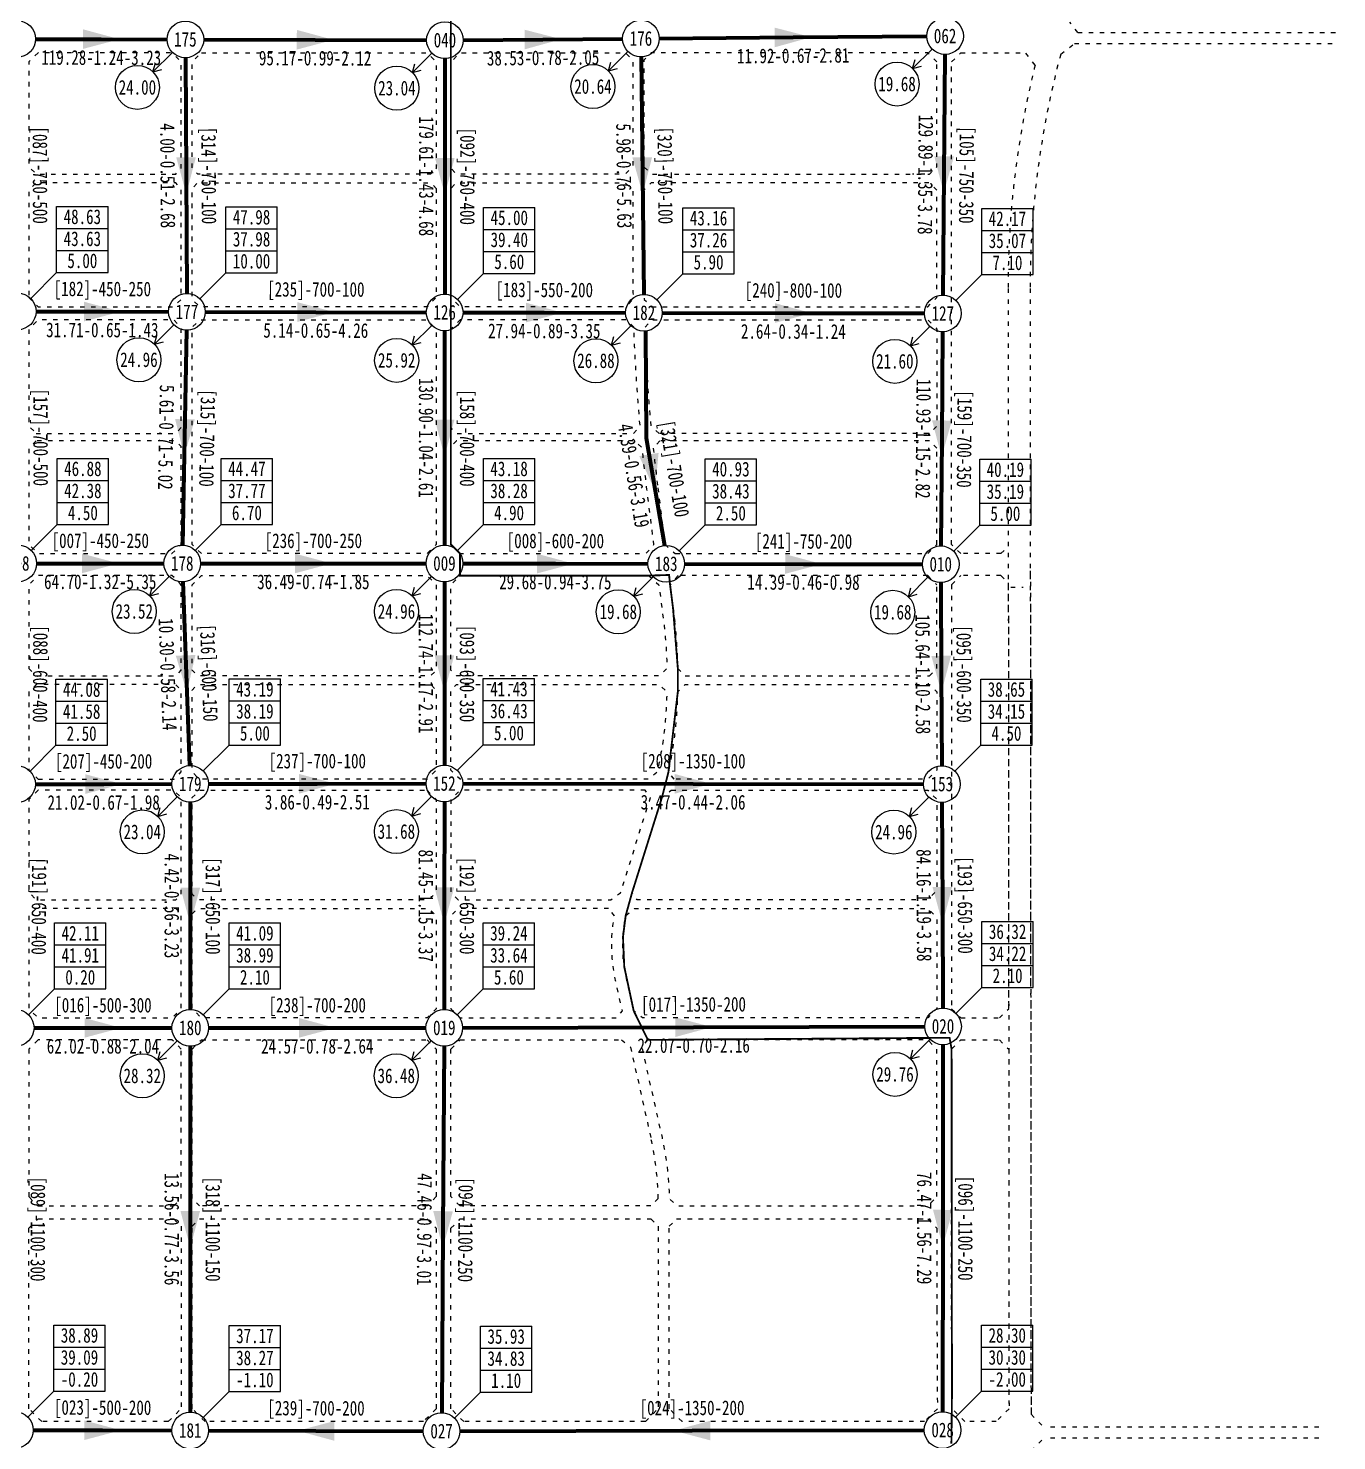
# Model space of a CAD drawing. Header units: millimetres. Extents: x 19715 to 35549, y 3563 to 14826.
# Drawn here: x 31851 to 35416, y 7325 to 11174 of the extents above; entities that cross this region are included whole.
import ezdxf
from ezdxf.enums import TextEntityAlignment as Align

# ---------------------------------------------------------------- set-up
doc = ezdxf.new("R2010")
doc.units = ezdxf.units.MM
doc.linetypes.add('ACAD_ISO03W100', pattern=[30, 12, -18])
doc.linetypes.add('BORDER', pattern=[44.45, 12.7, -6.35, 12.7, -6.35, 0, -6.35])
doc.layers.get('0').update_dxf_attribs({"color": 9, "linetype": 'ACAD_ISO03W100'})
for name, color, linetype, lineweight in [('上管段标注', 93, 'Continuous', 13), ('下管段标注', 93, 'Continuous', 13), ('管段', 4, 'Continuous', 70), ('节点', 30, 'Continuous', 13), ('节点压力', 6, 'Continuous', 13), ('节点流量', 40, 'Continuous', 13)]:
    doc.layers.add(name, color=color, linetype=linetype, lineweight=lineweight)
doc.styles.add('管段仿宋', font='simfang.ttf', dxfattribs={"width": 0.75})
doc.styles.add('节点仿宋', font='simfang.ttf', dxfattribs={"width": 0.75})

msp = doc.modelspace()

# ---------------------------------------------------------------- linework, layer by layer
for p, q in [((34366.7, 11082.2), (34391.7, 11107.2)), ((34391.7, 11107.2), (34568, 11107.2)), ((34366.7, 9767.4), (34366.7, 11082.2)), ((34520.6, 10464.7), (34523.2, 7412.2)), ((34580.6, 10464.8), (34583.2, 7397.2)), ((33571.9, 10049.8), (33554, 10029.9)), ((34306.7, 10049.8), (33571.9, 10049.8)), ((34326.7, 10029.8), (34306.7, 10049.8)), ((34326.7, 9767.4), (34326.7, 10029.8)), ((33566.4, 9921.5), (33585.8, 9767.2)), ((33585.8, 9767.2), (33613.9, 9742.4)), ((33613.9, 9742.4), (34301.7, 9742.4)), ((34501.2, 9742.4), (34391.7, 9742.4)), ((33621.5, 9682.4), (33599.6, 9657.6)), ((34301.7, 9682.4), (33621.5, 9682.4)), ((34501.3, 9682.4), (34391.7, 9682.4)), ((33599.6, 9657.6), (33612.3, 9556.9)), ((34326.7, 9429.4), (34326.7, 9657.4)), ((34366.7, 9657.4), (34366.7, 8824.3)), ((33620.8, 9429.4), (33640.8, 9409.4)), ((33640.8, 9409.4), (34306.7, 9409.4)), ((34306.7, 9409.4), (34326.7, 9429.4)), ((34366.7, 8824.3), (34366.7, 8502.2)), ((34366.7, 8502.2), (34391.7, 8477.2)), ((34391.7, 8477.2), (34497.3, 8477.2)), ((31877.4, 8417.2), (31852.4, 8392.2)), ((31852.4, 8392.2), (31852.4, 7990.2)), ((32242.4, 8417.2), (31877.4, 8417.2)), ((32267.4, 8392.2), (32242.4, 8417.2)), ((32267.4, 7985.2), (32267.4, 8392.2)), ((32297.4, 8392.2), (32322.4, 8417.2)), ((32297.4, 7985.2), (32297.4, 8392.2)), ((32322.4, 8417.2), (32937.4, 8417.2)), ((32937.4, 8417.2), (32962.4, 8392.2)), ((32962.4, 8392.2), (32962.4, 7990.2)), ((33002.4, 8392.2), (33027.4, 8417.2)), ((33002.4, 7990.2), (33002.4, 8392.2)), ((33027.4, 8417.2), (33467.4, 8417.2)), ((33467.4, 8417.2), (33491.8, 8397.6)), ((33491.8, 8397.6), (33548.5, 8144.5)), ((34366.7, 8392.2), (34391.7, 8417.2)), ((34366.7, 7765.2), (34366.7, 8392.2)), ((34391.7, 8417.2), (34497.3, 8417.2)), ((31852.4, 7990.2), (31877.4, 7965.2)), ((32247.4, 7965.2), (32267.4, 7985.2)), ((32317.4, 7965.2), (32297.4, 7985.2)), ((32962.4, 7990.2), (32937.4, 7965.2)), ((33027.4, 7965.2), (33002.4, 7990.2)), ((33567.4, 7985.2), (33547.4, 7965.2)), ((31852.4, 7904.2), (31877.4, 7929.2)), ((31877.4, 7965.2), (32247.4, 7965.2)), ((31877.4, 7929.2), (32247.4, 7929.2)), ((32247.4, 7929.2), (32267.4, 7909.2)), ((32297.4, 7909.2), (32317.4, 7929.2)), ((32937.4, 7965.2), (32317.4, 7965.2)), ((32317.4, 7929.2), (32937.4, 7929.2)), ((32937.4, 7929.2), (32962.4, 7904.2)), ((33002.4, 7904.2), (33027.4, 7929.2)), ((33547.4, 7965.2), (33027.4, 7965.2)), ((33027.4, 7929.2), (33547.4, 7929.2)), ((33547.4, 7929.2), (33567.4, 7909.2)), ((33597.4, 7909.2), (33617.4, 7929.2)), ((33617.4, 7929.2), (34301.7, 7929.2)), ((34301.7, 7929.2), (34326.7, 7904.2)), ((31852.4, 7412.2), (31852.4, 7904.2)), ((32267.4, 7909.2), (32267.4, 7412.2)), ((32297.4, 7412.2), (32297.4, 7909.2)), ((32962.4, 7904.2), (32962.4, 7412.2)), ((33002.4, 7412.2), (33002.4, 7904.2)), ((33567.4, 7909.2), (33567.4, 7412.2)), ((33597.4, 7412.2), (33597.4, 7909.2)), ((34326.7, 7904.2), (34326.7, 7681.5)), ((34366.7, 7681.6), (34366.7, 7765.2)), ((34326.7, 7681.5), (34328, 7412.2)), ((34368, 7412.2), (34366.7, 7681.6)), ((31887.4, 7377.2), (31852.4, 7412.2)), ((32232.4, 7377.2), (32267.4, 7412.2)), ((32332.4, 7377.2), (32297.4, 7412.2)), ((32962.4, 7412.2), (32927.4, 7377.2)), ((33037.4, 7377.2), (33002.4, 7412.2)), ((33532.4, 7377.2), (33567.4, 7412.2)), ((33632.4, 7377.2), (33597.4, 7412.2)), ((34328, 7412.2), (34293.1, 7377.2)), ((34403.1, 7377.2), (34368, 7412.2)), ((34523.2, 7412.2), (34488.2, 7377.2)), ((32232.4, 7377.2), (31887.4, 7377.2)), ((32927.4, 7377.2), (32332.4, 7377.2)), ((33532.4, 7377.2), (33037.4, 7377.2)), ((34293.1, 7377.2), (33632.4, 7377.2)), ((34488.2, 7377.2), (34403.1, 7377.2))]:
    msp.add_line(p, q)
at = {"linetype": 'BORDER', "ltscale": 5, "const_width": 5}
msp.add_lwpolyline([(34366.2, 7317.2), (34367.8, 7451.8), (34366.7, 8392.2), (34361.3, 8423), (33539.2, 8417.2), (33500.4, 8496.7), (33474.8, 8616.5), (33471.3, 8697.8), (33478.7, 8755.8), (33496, 8818.4), (33577.6, 9078.2), (33595.2, 9146.9), (33620.7, 9365.4), (33620.8, 9429.4), (33607.7, 9593.6), (33599.6, 9657.6), (33597, 9684.1), (33541.2, 9682.4), (33027.4, 9682.4), (33027.4, 9742.4), (33002.4, 9767.4), (33002.4, 10354.2), (33002.4, 10440.2), (33002.4, 11082.2), (33002.4, 11212.2)], dxfattribs=at)
at = {"flags": 128}
for points in [[(34710.5, 11162.2), (34689.1, 11190.9)], [(34664, 11103.2), (34701.9, 11132.2)], [(34594.4, 11073.2), (34568, 11107.2)], [(34301.7, 9742.4), (34326.7, 9767.4)], [(34391.7, 9742.4), (34366.7, 9767.4)], [(34501.2, 9742.4), (34521.2, 9762.4)], [(34301.7, 9682.4), (34326.7, 9657.4)], [(34366.7, 9657.4), (34391.7, 9682.4)], [(34501.3, 9682.4), (34521.3, 9662.4)], [(34521.3, 9662.4), (34522.3, 8502.2)], [(34528.3, 9651), (34562.2, 9650.9)], [(34497.3, 8477.2), (34522.3, 8502.2)], [(34497.3, 8417.2), (34522.3, 8392.2)], [(34583.2, 7397.2), (34618.2, 7362.2)], [(34583.3, 7297.2), (34618.2, 7332.2)]]:
    msp.add_lwpolyline(points, dxfattribs=at)
for points in [[(34710.5, 11162.2), (35416.3, 11162.2)], [(34701.9, 11132.2), (35416.3, 11132.2)], [(34294.2, 10776.7), (34260.3, 10776.7)], [(34581.3, 9695.8), (34583.2, 7397.2)], [(34522.3, 8392.2), (34523.2, 7412.2)], [(35367.9, 7362.2), (34618.2, 7362.2)], [(35367.9, 7332.2), (34618.2, 7332.2)]]:
    msp.add_lwpolyline(points)
for points in [[(31877.4, 11107.2), (31852.4, 11082.2), (31852.4, 10796.7), (31872.4, 10776.7), (32252.4, 10776.7), (32267.4, 10791.7), (32267.4, 11082.2), (32242.4, 11107.2)], [(32322.4, 11107.2), (32937.4, 11107.2), (32962.4, 11082.2), (32962.4, 10791.7), (32947.4, 10776.7), (32312.4, 10776.7), (32297.4, 10791.7), (32297.4, 11082.2)], [(33002.4, 10791.7), (33002.4, 11082.2), (33027.4, 11107.2), (33477.9, 11107.2), (33497.9, 11087.2), (33497.9, 10796.7), (33477.9, 10776.7), (33017.4, 10776.7)], [(34326.7, 11082.2), (34301.7, 11107.2), (33547.9, 11107.2), (33527.9, 11087.2), (33527.9, 10796.7), (33547.9, 10776.7), (34306.7, 10776.7), (34326.7, 10796.7)], [(31852.4, 10440.2), (31877.4, 10415.2), (32247.4, 10415.2), (32267.4, 10435.2), (32267.4, 10737.7), (32252.4, 10752.7), (31872.4, 10752.7), (31852.4, 10732.7)], [(32962.4, 10737.7), (32962.4, 10440.2), (32937.4, 10415.2), (32317.4, 10415.2), (32297.4, 10435.2), (32297.4, 10737.7), (32312.4, 10752.7), (32947.4, 10752.7)], [(31872.4, 10069.8), (32252.1, 10069.8), (32267.4, 10086.2), (32267.4, 10359.2), (32247.4, 10379.2), (31877.4, 10379.2), (31852.4, 10354.2), (31852.4, 10089.8)], [(32322.4, 9742.4), (32297.4, 9767.4), (32297.4, 10359.2), (32317.4, 10379.2), (32937.4, 10379.2), (32962.4, 10354.2), (32962.4, 9767.4), (32937.4, 9742.4)], [(31872.4, 10049.8), (31852.4, 10029.8), (31852.4, 9767.4), (31877.4, 9742.4), (32242.4, 9742.4), (32267.4, 9767.4), (32267.4, 10034), (32250.8, 10049.8)], [(31852.4, 9429.4), (31872.4, 9409.4), (32252.4, 9409.4), (32267.4, 9424.4), (32267.4, 9657.4), (32242.4, 9682.4), (31877.4, 9682.4), (31852.4, 9657.4)], [(32962.4, 9657.4), (32962.4, 9424.4), (32947.4, 9409.4), (32312.4, 9409.4), (32297.4, 9424.4), (32297.4, 9657.4), (32322.4, 9682.4), (32937.4, 9682.4)], [(31877.4, 9127.4), (32247.4, 9127.4), (32267.4, 9147.4), (32267.4, 9370.4), (32252.4, 9385.4), (31872.4, 9385.4), (31852.4, 9365.4), (31852.4, 9152.4)], [(32937.4, 9127.4), (32317.4, 9127.4), (32297.4, 9147.4), (32297.4, 9370.4), (32312.4, 9385.4), (32947.4, 9385.4), (32962.4, 9370.4), (32962.4, 9152.4)], [(32267.4, 8814.3), (32267.4, 9077.4), (32247.4, 9097.4), (31877.4, 9097.4), (31852.4, 9072.4), (31852.4, 8819.3), (31872.4, 8799.3), (32252.4, 8799.3)], [(32937.4, 9097.4), (32962.4, 9072.4), (32962.4, 8819.3), (32942.4, 8799.3), (32312.4, 8799.3), (32297.4, 8814.3), (32297.4, 9077.4), (32317.4, 9097.4)], [(31852.4, 8755.3), (31852.4, 8502.2), (31877.4, 8477.2), (32242.4, 8477.2), (32267.4, 8502.2), (32267.4, 8760.3), (32252.4, 8775.3), (31872.4, 8775.3)], [(32297.4, 8760.3), (32312.4, 8775.3), (32942.4, 8775.3), (32962.4, 8755.3), (32962.4, 8502.2), (32937.4, 8477.2), (32322.4, 8477.2), (32297.4, 8502.2)]]:
    msp.add_lwpolyline(points, close=True, dxfattribs=at)
msp.add_lwpolyline([(34664, 11103.2, 0.065446), (34580.6, 10464.8), (34581.2, 9725.8)], format="xyb")
for points in [[(33002.4, 10440.2), (33002.4, 10737.7), (33017.4, 10752.7), (33477.9, 10752.7), (33497.9, 10732.7), (33497.9, 10534.7, 0.005039), (33498.9, 10435.2), (33479.4, 10415.2), (33027.4, 10415.2)], [(33501.1, 10359.2), (33480.4, 10379.2), (33027.4, 10379.2), (33002.4, 10354.2), (33002.4, 10084.8), (33017.4, 10069.8), (33499.9, 10069.8), (33518, 10089.7, -0.013668)], [(33002.4, 10034.8), (33002.4, 9767.4), (33027.4, 9742.4), (33533.7, 9742.4), (33555.6, 9767.2), (33536.6, 9917.7, -0.005711), (33523.8, 10029.9), (33501.8, 10049.8), (33017.4, 10049.8)], [(33002.4, 9424.4), (33002.4, 9657.4), (33027.4, 9682.4), (33541.2, 9682.4), (33569.4, 9657.6), (33582.5, 9553.2, -0.029336), (33590.8, 9429.2), (33570.8, 9409.4), (33017.4, 9409.4)], [(33603, 9097.4), (34301.7, 9097.4), (34326.7, 9072.4), (34326.7, 8824.3), (34301.7, 8799.3), (33510, 8799.3), (33496, 8818.4), (33570.3, 9053.9, 0.005824), (33577.6, 9078.2)], [(34326.7, 7990.2), (34326.7, 8392.2), (34301.7, 8417.2), (33538.2, 8417.2), (33522.5, 8397.6), (33577.7, 8151.1, -0.050801), (33597.4, 7985.2), (33597.4, 7985.2), (33617.4, 7965.2), (34301.7, 7965.2)]]:
    msp.add_lwpolyline(points, format="xyb", close=True, dxfattribs=at)
for points in [[(33549.4, 10415.2), (34301.7, 10415.2), (34326.7, 10440.2), (34326.7, 10732.7), (34306.7, 10752.7), (33547.9, 10752.7), (33527.9, 10732.7), (33527.9, 10534.7, 0.00507), (33528.9, 10435.2), (33549.4, 10415.2)], [(33570, 10069.7), (33548.2, 10089.6, -0.013757), (33531.1, 10359.2), (33550.4, 10379.2), (34301.7, 10379.2), (34326.7, 10354.2), (34326.7, 10089.8), (34306.7, 10069.8), (33570, 10069.7)], [(33539.8, 9127.4), (33027.4, 9127.4), (33002.4, 9152.4), (33002.4, 9370.4), (33017.4, 9385.4), (33570.8, 9385.4), (33590.7, 9365.4, -0.007307), (33589.7, 9334.4, -0.044728), (33564.4, 9146.9), (33539.8, 9127.4)], [(33610.7, 9127.4), (33595.2, 9146.9, 0.043155), (33619.7, 9333.1, 0.007414), (33620.7, 9365.4), (33640.8, 9385.4), (34306.7, 9385.4), (34326.7, 9365.4), (34326.7, 9152.4), (34301.7, 9127.4), (33610.7, 9127.4)], [(33531.9, 9097.4), (33027.4, 9097.4), (33002.4, 9072.4), (33002.4, 8819.3), (33022.4, 8799.3), (33438.6, 8799.3), (33464.5, 8818.4), (33541.7, 9062.9, 0.003779), (33546.4, 9078.2), (33531.9, 9097.4)], [(33432.2, 8775.3), (33022.4, 8775.3), (33002.4, 8755.3), (33002.4, 8502.2), (33027.4, 8477.2), (33454, 8477.2), (33469.6, 8496.7), (33451.2, 8578.7, -0.101623), (33448.1, 8755.7), (33432.2, 8775.3)], [(33478.7, 8755.8), (33503.1, 8775.3), (34301.7, 8775.3), (34326.7, 8750.3), (34326.7, 8502.2), (34301.7, 8477.2), (33524.7, 8477.2), (33500.4, 8496.7), (33480.5, 8585.3, -0.105126), (33478.7, 8755.8)]]:
    msp.add_lwpolyline(points, format="xyb", dxfattribs=at)
for centre, radius, start, end in [((37050.6, 10466.9), 2470, 165.0701, 180.0479), ((37050.6, 10466.9), 2530, 166.1325, 180.0479), ((38437.9, 10534.7), 4910, 185.9017, 187.1746), ((32530.8, 9420.8), 1090, 0.4533, 7.1746), ((32782.4, 7973), 785, 0.8808, 12.6214)]:
    msp.add_arc(centre, radius, start, end)
at = {"layer": '管段'}
for points in [[(31870.5, 11144.6), (32049.7, 11144.1), (32228.9, 11143.6)], [(32328.9, 11143.3), (32632.5, 11142.5), (32936.1, 11141.6)], [(33036.1, 11141.9), (33253.2, 11143.6), (33470.3, 11145.4)], [(33570.3, 11146.3), (33934.7, 11149.3), (34299, 11152.3)], [(32279.2, 11093.5), (32281, 10772.4), (32282.8, 10451.3)], [(32986, 11091.4), (32985.7, 10770.6), (32985.5, 10449.7)], [(33520.8, 11095.9), (33524.4, 10772.2), (33527.9, 10448.6)], [(34348.6, 11102.7), (34345.9, 10774.8), (34343.3, 10447)], [(31872, 10402.2), (32052.6, 10401.8), (32233.1, 10401.4)], [(32333.1, 10401.2), (32634.3, 10400.5), (32935.4, 10399.8)], [(33035.4, 10399.6), (33256.9, 10399.1), (33478.4, 10398.7)], [(33578.4, 10398.5), (33935.6, 10397.8), (34292.8, 10397.1)], [(32282.2, 10351.3), (32276.8, 10058.4), (32271.3, 9765.5)], [(32985.4, 10349.7), (32985.1, 10057.6), (32984.9, 9765.5)], [(33532.8, 10348.8), (33534.4, 10056.5), (33584.8, 9764.3)], [(34342.4, 10347), (34340, 10055.1), (34337.7, 9763.3)], [(31873.5, 9715.6), (32046.9, 9715.6), (32220.4, 9715.5)], [(32320.4, 9715.5), (32627.6, 9715.5), (32934.8, 9715.5)], [(33034.8, 9715.4), (33287, 9715), (33539.3, 9714.6)], [(33639.3, 9714.4), (33963.3, 9713.9), (34287.2, 9713.4)], [(32272.2, 9665.6), (32281.3, 9415.1), (32290.4, 9164.7)], [(32984.8, 9665.5), (32984.7, 9415.6), (32984.6, 9165.7)], [(34337.5, 9663.3), (34338.7, 9413.8), (34339.9, 9164.3)], [(31870.1, 9114.2), (32056.2, 9114.4), (32242.2, 9114.7)], [(32342.2, 9114.8), (32638.4, 9115.2), (32934.6, 9115.6)], [(33034.6, 9115.6), (33662.4, 9115), (34290.2, 9114.4)], [(32292.2, 9064.7), (32292.2, 8782.4), (32292.2, 8500)], [(32984.6, 9065.7), (32984.4, 8782.8), (32984.3, 8500)], [(34340.4, 9064.3), (34341.8, 8784.2), (34343.1, 8504.1)], [(31866.4, 8450), (32054.3, 8450), (32242.2, 8450)], [(32342.2, 8450), (32638.3, 8450), (32934.3, 8450)], [(33034.3, 8450.1), (33663.8, 8452.1), (34293.4, 8454)], [(32292.2, 8400), (32292.2, 7901.4), (32292.2, 7402.9)], [(32984, 8400), (32980.6, 7900.5), (32977.3, 7401)], [(34343.3, 8404.1), (34342.8, 7904.1), (34342.3, 7404.1)], [(31864.3, 7354), (32053.2, 7353.5), (32242.2, 7353)], [(32342.2, 7352.7), (32634.6, 7351.9), (32927, 7351.2)], [(33027, 7351.1), (33659.6, 7352.6), (34292.3, 7354)]]:
    msp.add_lwpolyline(points, dxfattribs=at)
for points in [[(32099.7, 11144), (31999.6, 11117.5), (31999.7, 11171.1)], [(32682.5, 11142.3), (32582.4, 11115.8), (32582.6, 11169.4)], [(33303.2, 11144.1), (33203.4, 11116.4), (33203, 11170)], [(33984.7, 11149.7), (33884.9, 11122.1), (33884.4, 11175.7)], [(32281.3, 10722.4), (32253.9, 10822.2), (32307.5, 10822.5)], [(32985.7, 10720.6), (32959, 10820.6), (33012.6, 10820.5)], [(33524.9, 10722.2), (33497, 10821.9), (33550.6, 10822.5)], [(34345.5, 10724.8), (34319.6, 10825.1), (34373.1, 10824.6)], [(32102.6, 10401.7), (32002.5, 10375.1), (32002.6, 10428.7)], [(32684.3, 10400.4), (32584.2, 10373.8), (32584.3, 10427.4)], [(33306.9, 10399), (33206.9, 10372.4), (33207, 10426)], [(33985.6, 10397.7), (33885.6, 10371.1), (33885.7, 10424.7)], [(32275.8, 10008.4), (32250.9, 10108.9), (32304.5, 10107.9)], [(32985.1, 10007.6), (32958.4, 10107.6), (33012, 10107.5)], [(34339.6, 10005.1), (34313.7, 10105.4), (34367.3, 10104.9)], [(33558.5, 9913.9), (33515.5, 10008.1), (33568.4, 10016.9)], [(32096.9, 9715.5), (31996.9, 9688.8), (31997, 9742.4)], [(32677.6, 9715.5), (32577.6, 9688.7), (32577.6, 9742.3)], [(33337, 9714.9), (33237, 9688.3), (33237.1, 9741.9)], [(34013.3, 9713.8), (33913.2, 9687.2), (33913.3, 9740.8)], [(32283.1, 9365.2), (32252.7, 9464.1), (32306.3, 9466.1)], [(32984.7, 9365.6), (32957.9, 9465.6), (33011.5, 9465.6)], [(34338.9, 9363.8), (34311.7, 9463.7), (34365.3, 9463.9)], [(32106.2, 9114.5), (32006.2, 9087.6), (32006.1, 9141.1)], [(32688.4, 9115.3), (32588.4, 9088.3), (32588.4, 9141.9)], [(33712.4, 9114.9), (33612.3, 9088.2), (33612.4, 9141.8)], [(32292.2, 8732.4), (32265.4, 8832.4), (32319, 8832.4)], [(32984.4, 8732.8), (32957.7, 8832.8), (33011.3, 8832.8)], [(34342, 8734.2), (34314.7, 8834.1), (34368.3, 8834.3)], [(32104.3, 8450), (32004.3, 8423.2), (32004.3, 8476.8)], [(32688.3, 8450), (32588.3, 8423.2), (32588.3, 8476.8)], [(33713.8, 8452.2), (33613.9, 8425.1), (33613.7, 8478.7)], [(32292.2, 7851.4), (32265.4, 7951.4), (32319, 7951.4)], [(32980.3, 7850.5), (32954.2, 7950.7), (33007.8, 7950.3)], [(34342.8, 7854.1), (34316.1, 7954.2), (34369.7, 7954.1)], [(32103.2, 7353.4), (32003.2, 7326.8), (32003.3, 7380.4)], [(32584.6, 7352.1), (32684.7, 7378.6), (32684.5, 7325)], [(33609.6, 7352.5), (33709.6, 7379.5), (33709.7, 7325.9)]]:
    msp.add_solid(points, dxfattribs=at)
at = {"layer": '节点'}
for centre in [(34349, 11152.7), (31820.5, 11144.8), (32278.9, 11143.5), (32986.1, 11141.4), (33520.3, 11145.9), (31822, 10402.3), (32283.1, 10401.3), (32985.4, 10399.7), (33528.4, 10398.6), (34342.8, 10397), (31823.5, 9715.6), (32270.4, 9715.5), (32984.8, 9715.5), (33589.3, 9714.5), (34337.2, 9713.3), (31820.1, 9114.1), (32292.2, 9114.7), (32984.6, 9115.7), (34340.2, 9114.3), (31816.4, 8450), (32292.2, 8450), (32984.3, 8450), (34343.4, 8454.1), (31814.3, 7354.1), (32292.2, 7352.9), (32977, 7351), (34342.3, 7354.1)]:
    msp.add_circle(centre, 50, dxfattribs=at)
at = {"layer": '节点压力'}
for p, q in [((31928.1, 10688.4), (32068.1, 10688.4)), ((31928.1, 10508.4), (31928.1, 10688.4)), ((32068.1, 10508.4), (32068.1, 10688.4)), ((32389.2, 10687.3), (32529.2, 10687.3)), ((32389.2, 10507.3), (32389.2, 10687.3)), ((32529.2, 10507.3), (32529.2, 10687.3)), ((33091.5, 10685.7), (33231.5, 10685.7)), ((33091.5, 10505.7), (33091.5, 10685.7)), ((33231.5, 10505.7), (33231.5, 10685.7)), ((33634.5, 10684.7), (33774.5, 10684.7)), ((33634.5, 10504.7), (33634.5, 10684.7)), ((33774.5, 10504.7), (33774.5, 10684.7)), ((34448.9, 10683), (34588.9, 10683)), ((34448.9, 10503), (34448.9, 10683)), ((34588.9, 10503), (34588.9, 10683)), ((31928.1, 10628.4), (32068.1, 10628.4)), ((32389.2, 10627.3), (32529.2, 10627.3)), ((33091.5, 10625.7), (33231.5, 10625.7)), ((33634.5, 10624.7), (33774.5, 10624.7)), ((34448.9, 10623), (34588.9, 10623)), ((31928.1, 10568.4), (32068.1, 10568.4)), ((32389.2, 10567.3), (32529.2, 10567.3)), ((33091.5, 10565.7), (33231.5, 10565.7)), ((33634.5, 10564.7), (33774.5, 10564.7)), ((34448.9, 10563), (34588.9, 10563)), ((31857.4, 10437.7), (31928.1, 10508.4)), ((31928.1, 10508.4), (32068.1, 10508.4)), ((32318.5, 10436.6), (32389.2, 10507.3)), ((32389.2, 10507.3), (32529.2, 10507.3)), ((33020.8, 10435), (33091.5, 10505.7)), ((33091.5, 10505.7), (33231.5, 10505.7)), ((33563.8, 10434), (33634.5, 10504.7)), ((33634.5, 10504.7), (33774.5, 10504.7)), ((34378.2, 10432.3), (34448.9, 10503)), ((34448.9, 10503), (34588.9, 10503)), ((31929.5, 10001.6), (32069.5, 10001.6)), ((31929.5, 9821.6), (31929.5, 10001.6)), ((32069.5, 9821.6), (32069.5, 10001.6)), ((32376.5, 10001.6), (32516.5, 10001.6)), ((32376.5, 9821.6), (32376.5, 10001.6)), ((32516.5, 9821.6), (32516.5, 10001.6)), ((33090.9, 10001.5), (33230.9, 10001.5)), ((33090.9, 9821.5), (33090.9, 10001.5)), ((33230.9, 9821.5), (33230.9, 10001.5)), ((33695.3, 10000.6), (33835.3, 10000.6)), ((33695.3, 9820.6), (33695.3, 10000.6)), ((33835.3, 9820.6), (33835.3, 10000.6)), ((34443.3, 9999.4), (34583.3, 9999.4)), ((34443.3, 9819.4), (34443.3, 9999.4)), ((34583.3, 9819.4), (34583.3, 9999.4)), ((31929.5, 9941.6), (32069.5, 9941.6)), ((32376.5, 9941.6), (32516.5, 9941.6)), ((33090.9, 9941.5), (33230.9, 9941.5)), ((33695.3, 9940.6), (33835.3, 9940.6)), ((34443.3, 9939.4), (34583.3, 9939.4)), ((31929.5, 9881.6), (32069.5, 9881.6)), ((32376.5, 9881.6), (32516.5, 9881.6)), ((33090.9, 9881.5), (33230.9, 9881.5)), ((33695.3, 9880.6), (33835.3, 9880.6)), ((34443.3, 9879.4), (34583.3, 9879.4)), ((31858.8, 9750.9), (31929.5, 9821.6)), ((31929.5, 9821.6), (32069.5, 9821.6)), ((32305.8, 9750.9), (32376.5, 9821.6)), ((32376.5, 9821.6), (32516.5, 9821.6)), ((33020.2, 9750.8), (33090.9, 9821.5)), ((33090.9, 9821.5), (33230.9, 9821.5)), ((33624.6, 9749.9), (33695.3, 9820.6)), ((33695.3, 9820.6), (33835.3, 9820.6)), ((34372.6, 9748.7), (34443.3, 9819.4)), ((34443.3, 9819.4), (34583.3, 9819.4)), ((31926.2, 9400.2), (32066.2, 9400.2)), ((31926.2, 9220.2), (31926.2, 9400.2)), ((32066.2, 9220.2), (32066.2, 9400.2)), ((32398.3, 9400.8), (32538.3, 9400.8)), ((32398.3, 9220.8), (32398.3, 9400.8)), ((32538.3, 9220.8), (32538.3, 9400.8)), ((33090.6, 9401.7), (33230.6, 9401.7)), ((33090.6, 9221.7), (33090.6, 9401.7)), ((33230.6, 9221.7), (33230.6, 9401.7)), ((34446.2, 9400.4), (34586.2, 9400.4)), ((34446.2, 9220.4), (34446.2, 9400.4)), ((34586.2, 9220.4), (34586.2, 9400.4)), ((31926.2, 9340.2), (32066.2, 9340.2)), ((32398.3, 9340.8), (32538.3, 9340.8)), ((33090.6, 9341.7), (33230.6, 9341.7)), ((34446.2, 9340.4), (34586.2, 9340.4)), ((31926.2, 9280.2), (32066.2, 9280.2)), ((32398.3, 9280.8), (32538.3, 9280.8)), ((33090.6, 9281.7), (33230.6, 9281.7)), ((34446.2, 9280.4), (34586.2, 9280.4)), ((31855.5, 9149.5), (31926.2, 9220.2)), ((31926.2, 9220.2), (32066.2, 9220.2)), ((32327.6, 9150.1), (32398.3, 9220.8)), ((32398.3, 9220.8), (32538.3, 9220.8)), ((33019.9, 9151), (33090.6, 9221.7)), ((33090.6, 9221.7), (33230.6, 9221.7)), ((34375.5, 9149.7), (34446.2, 9220.4)), ((34446.2, 9220.4), (34586.2, 9220.4)), ((34449.4, 8740.2), (34589.4, 8740.2)), ((34449.4, 8560.2), (34449.4, 8740.2)), ((34589.4, 8560.2), (34589.4, 8740.2)), ((31922.5, 8736), (32062.5, 8736)), ((31922.5, 8556), (31922.5, 8736)), ((32062.5, 8556), (32062.5, 8736)), ((32398.3, 8736), (32538.3, 8736)), ((32398.3, 8556), (32398.3, 8736)), ((32538.3, 8556), (32538.3, 8736)), ((33090.4, 8736), (33230.4, 8736)), ((33090.4, 8556), (33090.4, 8736)), ((33230.4, 8556), (33230.4, 8736)), ((31922.5, 8676), (32062.5, 8676)), ((32398.3, 8676), (32538.3, 8676)), ((33090.4, 8676), (33230.4, 8676)), ((34449.4, 8680.2), (34589.4, 8680.2)), ((31922.5, 8616), (32062.5, 8616)), ((32398.3, 8616), (32538.3, 8616)), ((33090.4, 8616), (33230.4, 8616)), ((34449.4, 8620.2), (34589.4, 8620.2)), ((31851.8, 8485.3), (31922.5, 8556)), ((31922.5, 8556), (32062.5, 8556)), ((32327.6, 8485.3), (32398.3, 8556)), ((32398.3, 8556), (32538.3, 8556)), ((33019.7, 8485.3), (33090.4, 8556)), ((33090.4, 8556), (33230.4, 8556)), ((34378.7, 8489.5), (34449.4, 8560.2)), ((34449.4, 8560.2), (34589.4, 8560.2)), ((31920.3, 7640.2), (32060.3, 7640.2)), ((31920.3, 7460.2), (31920.3, 7640.2)), ((32060.3, 7460.2), (32060.3, 7640.2)), ((32398.3, 7638.9), (32538.3, 7638.9)), ((32398.3, 7458.9), (32398.3, 7638.9)), ((32538.3, 7458.9), (32538.3, 7638.9)), ((33083, 7637.1), (33223, 7637.1)), ((33083, 7457.1), (33083, 7637.1)), ((33223, 7457.1), (33223, 7637.1)), ((34448.4, 7640.2), (34588.4, 7640.2)), ((34448.4, 7460.2), (34448.4, 7640.2)), ((34588.4, 7460.2), (34588.4, 7640.2)), ((31920.3, 7580.2), (32060.3, 7580.2)), ((32398.3, 7578.9), (32538.3, 7578.9)), ((33083, 7577.1), (33223, 7577.1)), ((34448.4, 7580.2), (34588.4, 7580.2)), ((31920.3, 7520.2), (32060.3, 7520.2)), ((32398.3, 7518.9), (32538.3, 7518.9)), ((33083, 7517.1), (33223, 7517.1)), ((34448.4, 7520.2), (34588.4, 7520.2)), ((31849.6, 7389.5), (31920.3, 7460.2)), ((31920.3, 7460.2), (32060.3, 7460.2)), ((32327.6, 7388.2), (32398.3, 7458.9)), ((32398.3, 7458.9), (32538.3, 7458.9)), ((33012.3, 7386.4), (33083, 7457.1)), ((33083, 7457.1), (33223, 7457.1)), ((34377.6, 7389.5), (34448.4, 7460.2)), ((34448.4, 7460.2), (34588.4, 7460.2))]:
    msp.add_line(p, q, dxfattribs=at)
at = {"layer": '节点流量'}
for p, q in [((32190.5, 11055.1), (32243.5, 11108.1)), ((32897.7, 11053.1), (32950.7, 11106.1)), ((33431.9, 11057.5), (33484.9, 11110.5)), ((34260.6, 11064.3), (34313.7, 11117.3)), ((34260.6, 11064.3), (34267.1, 11088.4)), ((32190.5, 11055.1), (32197, 11079.2)), ((32190.5, 11055.1), (32214.6, 11061.6)), ((32897.7, 11053.1), (32904.1, 11077.2)), ((32897.7, 11053.1), (32921.8, 11059.5)), ((33431.9, 11057.5), (33438.4, 11081.6)), ((33431.9, 11057.5), (33456.1, 11063.9)), ((34260.6, 11064.3), (34284.8, 11070.8)), ((32194.7, 10312.9), (32247.7, 10365.9)), ((32897, 10311.3), (32950.1, 10364.3)), ((33440, 10310.2), (33493.1, 10363.2)), ((34254.5, 10308.6), (34307.5, 10361.6)), ((32194.7, 10312.9), (32201.2, 10337)), ((32194.7, 10312.9), (32218.9, 10319.4)), ((32897, 10311.3), (32903.5, 10335.4)), ((32897, 10311.3), (32921.2, 10317.8)), ((33440, 10310.2), (33446.5, 10334.4)), ((33440, 10310.2), (33464.2, 10316.7)), ((34254.5, 10308.6), (34260.9, 10332.7)), ((34254.5, 10308.6), (34278.6, 10315.1)), ((32182, 9627.1), (32235.1, 9680.2)), ((32896.4, 9627.1), (32949.5, 9680.1)), ((33500.9, 9626.1), (33553.9, 9679.1)), ((34248.9, 9624.9), (34301.9, 9678)), ((32182, 9627.1), (32188.5, 9651.3)), ((32182, 9627.1), (32206.2, 9633.6)), ((32896.4, 9627.1), (32902.9, 9651.2)), ((32896.4, 9627.1), (32920.6, 9633.5)), ((33500.9, 9626.1), (33507.4, 9650.3)), ((33500.9, 9626.1), (33525, 9632.6)), ((34248.9, 9624.9), (34255.3, 9649.1)), ((34248.9, 9624.9), (34273, 9631.4)), ((32203.8, 9026.3), (32256.9, 9079.4)), ((32203.8, 9026.3), (32210.3, 9050.5)), ((32896.2, 9027.3), (32949.2, 9080.3)), ((32896.2, 9027.3), (32902.7, 9051.4)), ((34251.8, 9025.9), (34304.8, 9079)), ((34251.8, 9025.9), (34258.2, 9050.1)), ((32203.8, 9026.3), (32228, 9032.8)), ((32896.2, 9027.3), (32920.3, 9033.8)), ((34251.8, 9025.9), (34275.9, 9032.4)), ((32203.9, 8361.6), (32256.9, 8414.6)), ((32895.9, 8361.6), (32948.9, 8414.6)), ((34255, 8365.7), (34308, 8418.8)), ((32203.9, 8361.6), (32210.3, 8385.7)), ((32203.9, 8361.6), (32228, 8368.1)), ((32895.9, 8361.6), (32902.4, 8385.7)), ((32895.9, 8361.6), (32920.1, 8368.1)), ((34255, 8365.7), (34261.4, 8389.9)), ((34255, 8365.7), (34279.1, 8372.2))]:
    msp.add_line(p, q, dxfattribs=at)
for centre in [(32148.1, 11012.7), (32855.2, 11010.6), (33389.5, 11015), (34218.2, 11021.9), (32152.3, 10270.5), (32854.6, 10268.9), (33397.6, 10267.8), (34212, 10266.2), (32139.6, 9584.7), (32854, 9584.6), (33458.5, 9583.7), (34206.4, 9582.5), (32161.4, 8983.9), (32853.8, 8984.9), (34209.3, 8983.5), (32161.4, 8319.2), (32853.5, 8319.2), (34212.5, 8323.3)]:
    msp.add_circle(centre, 60, dxfattribs=at)

# ---------------------------------------------------------------- texts
at = {"layer": '上管段标注', "style": '管段仿宋', "width": 0.75}
for s, rotation, p in [('[087]-750-500', 270.1211, (31851.2, 10773.6)), ('[314]-750-100', 270.325, (32311, 10772.5)), ('[092]-750-400', 269.9499, (33015.7, 10770.5)), ('[320]-750-100', 270.6223, (33554.4, 10772.5)), ('[105]-750-350', 269.5309, (34375.9, 10774.6)), ('[182]-450-250', 359.8691, (32052.6, 10431.8)), ('[235]-700-100', 359.8691, (32634.3, 10430.5)), ('[183]-550-200', 359.8862, (33257, 10429.1)), ('[240]-800-100', 359.8862, (33935.7, 10427.8)), ('[157]-700-500', 270.1211, (31852.8, 10059)), ('[315]-700-100', 268.9406, (32306.8, 10057.8)), ('[158]-700-400', 269.9499, (33015.1, 10057.5)), ('[159]-700-350', 269.5309, (34370, 10054.9)), ('[321]-700-100', 279.5133, (33579.8, 9968.1)), ('[007]-450-250', 359.994, (32047, 9745.6)), ('[236]-700-250', 359.994, (32627.6, 9745.5)), ('[008]-600-200', 359.9095, (33287.1, 9745)), ('[241]-750-200', 359.9095, (33963.3, 9743.9)), ('[088]-600-400', 269.6812, (31851.8, 9414.7)), ('[316]-600-150', 272.0784, (32311.3, 9416.2)), ('[093]-600-350', 269.9768, (33014.7, 9415.5)), ('[095]-600-350', 270.2777, (34368.7, 9414)), ('[207]-450-200', 0.0771, (32056.1, 9144.4)), ('[237]-700-100', 0.0771, (32638.4, 9145.2)), ('[208]-1350-100', 359.9424, (33662.4, 9145)), ('[191]-650-400', 269.6812, (31848.3, 8781.9)), ('[317]-650-100', 270.0025, (32322.2, 8782.4)), ('[192]-650-300', 269.9768, (33014.4, 8782.8)), ('[193]-650-300', 270.2777, (34371.8, 8784.4)), ('[017]-1350-200', 0.1752, (33663.7, 8482.1)), ('[089]-1100-300', 269.8858, (31845.3, 7902)), ('[318]-1100-150', 269.9994, (32322.2, 7901.4)), ('[094]-1100-250', 269.6173, (33010.6, 7900.3)), ('[096]-1100-250', 269.9447, (34372.8, 7904.1)), ('[023]-500-200', 359.8464, (32053.3, 7383.5)), ('[239]-700-200', 359.8464, (32634.7, 7381.9)), ('[024]-1350-200', 0.1308, (33659.6, 7382.6))]:
    msp.add_text(s, height=40, rotation=rotation, dxfattribs=at).set_placement(p, align=Align.BOTTOM_CENTER)
for s, p in [('[016]-500-300', (32054.3, 8480)), ('[238]-700-200', (32638.3, 8480))]:
    msp.add_text(s, height=40, dxfattribs=at).set_placement(p, align=Align.BOTTOM_CENTER)
at = {"layer": '下管段标注', "style": '管段仿宋', "width": 0.75}
for s, rotation, p in [('119.28-1.24-3.23', 359.8354, (32049.6, 11114.1)), ('95.17-0.99-2.12', 359.8354, (32632.4, 11112.5)), ('38.53-0.78-2.05', 0.4728, (33253.4, 11113.6)), ('11.92-0.67-2.81', 0.4728, (33934.9, 11119.3)), ('179.61-1.43-4.68', 269.9499, (32955.7, 10770.6)), ('129.89-1.35-3.78', 269.5309, (34315.9, 10775.1)), ('4.00-0.51-2.68', 270.325, (32251, 10772.2)), ('5.98-0.76-5.63', 270.6223, (33494.4, 10771.9)), ('31.71-0.65-1.43', 359.8691, (32052.5, 10371.8)), ('5.14-0.65-4.26', 359.8691, (32634.2, 10370.5)), ('27.94-0.89-3.35', 359.8862, (33256.9, 10369.1)), ('2.64-0.34-1.24', 359.8862, (33935.6, 10367.8)), ('5.61-0.71-5.02', 268.9406, (32246.8, 10059)), ('130.90-1.04-2.61', 269.9499, (32955.1, 10057.6)), ('110.93-1.15-2.82', 269.5309, (34310, 10055.4)), ('4.39-0.56-3.19', 279.5133, (33520.6, 9958.2)), ('64.70-1.32-5.35', 359.994, (32046.9, 9685.6)), ('36.49-0.74-1.85', 359.994, (32627.6, 9685.5)), ('29.68-0.94-3.75', 359.9095, (33287, 9685)), ('14.39-0.46-0.98', 359.9095, (33963.2, 9683.9)), ('10.30-0.58-2.14', 272.0784, (32251.3, 9414)), ('112.74-1.17-2.91', 269.9768, (32954.7, 9415.6)), ('105.64-1.10-2.58', 270.2777, (34308.7, 9413.7)), ('21.02-0.67-1.98', 0.0771, (32056.2, 9084.4)), ('3.86-0.49-2.51', 0.0771, (32638.4, 9085.2)), ('3.47-0.44-2.06', 359.9424, (33662.3, 9085)), ('81.45-1.15-3.37', 269.9768, (32954.4, 8782.8)), ('84.16-1.19-3.58', 270.2777, (34311.8, 8784.1)), ('4.42-0.56-3.23', 270.0025, (32262.2, 8782.4)), ('22.07-0.70-2.16', 0.1752, (33663.9, 8422.1)), ('13.56-0.77-3.56', 269.9994, (32262.2, 7901.4)), ('47.46-0.97-3.01', 269.6173, (32950.6, 7900.7)), ('76.47-1.56-7.29', 269.9447, (34312.8, 7904.2))]:
    msp.add_text(s, height=40, rotation=rotation, dxfattribs=at).set_placement(p, align=Align.TOP_CENTER)
for s, p in [('62.02-0.88-2.04', (32054.3, 8420)), ('24.57-0.78-2.64', (32638.3, 8420))]:
    msp.add_text(s, height=40, dxfattribs=at).set_placement(p, align=Align.TOP_CENTER)
at = {"layer": '节点', "style": '节点仿宋', "width": 0.75}
for s, p in [('175', (32278.9, 11143.5)), ('176', (33520.3, 11145.9)), ('062', (34349, 11152.7)), ('040', (32986.1, 11141.4)), ('177', (32283.1, 10401.3)), ('126', (32985.4, 10399.7)), ('182', (33528.4, 10398.6)), ('127', (34342.8, 10397)), ('008', (31823.5, 9715.6)), ('178', (32270.4, 9715.5)), ('009', (32984.8, 9715.5)), ('183', (33589.3, 9714.5)), ('010', (34337.2, 9713.3)), ('179', (32292.2, 9114.7)), ('152', (32984.6, 9115.7)), ('153', (34340.2, 9114.3)), ('180', (32292.2, 8450)), ('019', (32984.3, 8450)), ('020', (34343.4, 8454.1)), ('181', (32292.2, 7352.9)), ('027', (32977, 7351)), ('028', (34342.3, 7354.1))]:
    msp.add_text(s, height=40, dxfattribs=at).set_placement(p, align=Align.MIDDLE)
at = {"layer": '节点压力', "style": '节点仿宋', "width": 0.75}
for s, p in [('48.63', (31998.1, 10628.4)), ('47.98', (32459.2, 10627.3)), ('45.00', (33161.5, 10625.7)), ('43.16', (33704.5, 10624.7)), ('42.17', (34518.9, 10623)), ('43.63', (31998.1, 10568.4)), ('37.98', (32459.2, 10567.3)), ('39.40', (33161.5, 10565.7)), ('37.26', (33704.5, 10564.7)), ('35.07', (34518.9, 10563)), ('5.00', (31998.1, 10508.4)), ('10.00', (32459.2, 10507.3)), ('5.60', (33161.5, 10505.7)), ('5.90', (33704.5, 10504.7)), ('7.10', (34518.9, 10503)), ('46.88', (31999.5, 9941.6)), ('44.47', (32446.5, 9941.6)), ('43.18', (33160.9, 9941.5)), ('40.93', (33765.3, 9940.6)), ('40.19', (34513.3, 9939.4)), ('42.38', (31999.5, 9881.6)), ('37.77', (32446.5, 9881.6)), ('38.28', (33160.9, 9881.5)), ('38.43', (33765.3, 9880.6)), ('35.19', (34513.3, 9879.4)), ('4.50', (31999.5, 9821.6)), ('6.70', (32446.5, 9821.6)), ('4.90', (33160.9, 9821.5)), ('2.50', (33765.3, 9820.6)), ('5.00', (34513.3, 9819.4)), ('44.08', (31996.2, 9340.2)), ('43.19', (32468.3, 9340.8)), ('41.43', (33160.6, 9341.7)), ('38.65', (34516.2, 9340.4)), ('41.58', (31996.2, 9280.2)), ('38.19', (32468.3, 9280.8)), ('36.43', (33160.6, 9281.7)), ('34.15', (34516.2, 9280.4)), ('2.50', (31996.2, 9220.2)), ('5.00', (32468.3, 9220.8)), ('5.00', (33160.6, 9221.7)), ('4.50', (34516.2, 9220.4)), ('42.11', (31992.5, 8676)), ('41.09', (32468.3, 8676)), ('39.24', (33160.4, 8676)), ('36.32', (34519.4, 8680.2)), ('41.91', (31992.5, 8616)), ('38.99', (32468.3, 8616)), ('33.64', (33160.4, 8616)), ('34.22', (34519.4, 8620.2)), ('0.20', (31992.5, 8556)), ('2.10', (32468.3, 8556)), ('5.60', (33160.4, 8556)), ('2.10', (34519.4, 8560.2)), ('38.89', (31990.3, 7580.2)), ('37.17', (32468.3, 7578.9)), ('35.93', (33153, 7577.1)), ('28.30', (34518.4, 7580.2)), ('39.09', (31990.3, 7520.2)), ('38.27', (32468.3, 7518.9)), ('34.83', (33153, 7517.1)), ('30.30', (34518.4, 7520.2)), ('-0.20', (31990.3, 7460.2)), ('-1.10', (32468.3, 7458.9)), ('1.10', (33153, 7457.1)), ('-2.00', (34518.4, 7460.2))]:
    msp.add_text(s, height=40, dxfattribs=at).set_placement(p, align=Align.BOTTOM_CENTER)
at = {"layer": '节点流量', "style": '节点仿宋', "width": 0.75}
for s, p in [('24.00', (32148.1, 11012.7)), ('23.04', (32855.2, 11010.6)), ('20.64', (33389.5, 11015)), ('19.68', (34218.2, 11021.9)), ('24.96', (32152.3, 10270.5)), ('25.92', (32854.6, 10268.9)), ('26.88', (33397.6, 10267.8)), ('21.60', (34212, 10266.2)), ('23.52', (32139.6, 9584.7)), ('24.96', (32854, 9584.6)), ('19.68', (33458.5, 9583.7)), ('19.68', (34206.4, 9582.5)), ('23.04', (32161.4, 8983.9)), ('31.68', (32853.8, 8984.9)), ('24.96', (34209.3, 8983.5)), ('28.32', (32161.4, 8319.2)), ('36.48', (32853.5, 8319.2)), ('29.76', (34212.5, 8323.3))]:
    msp.add_text(s, height=40, dxfattribs=at).set_placement(p, align=Align.MIDDLE)

doc.saveas('drawing.dxf')
